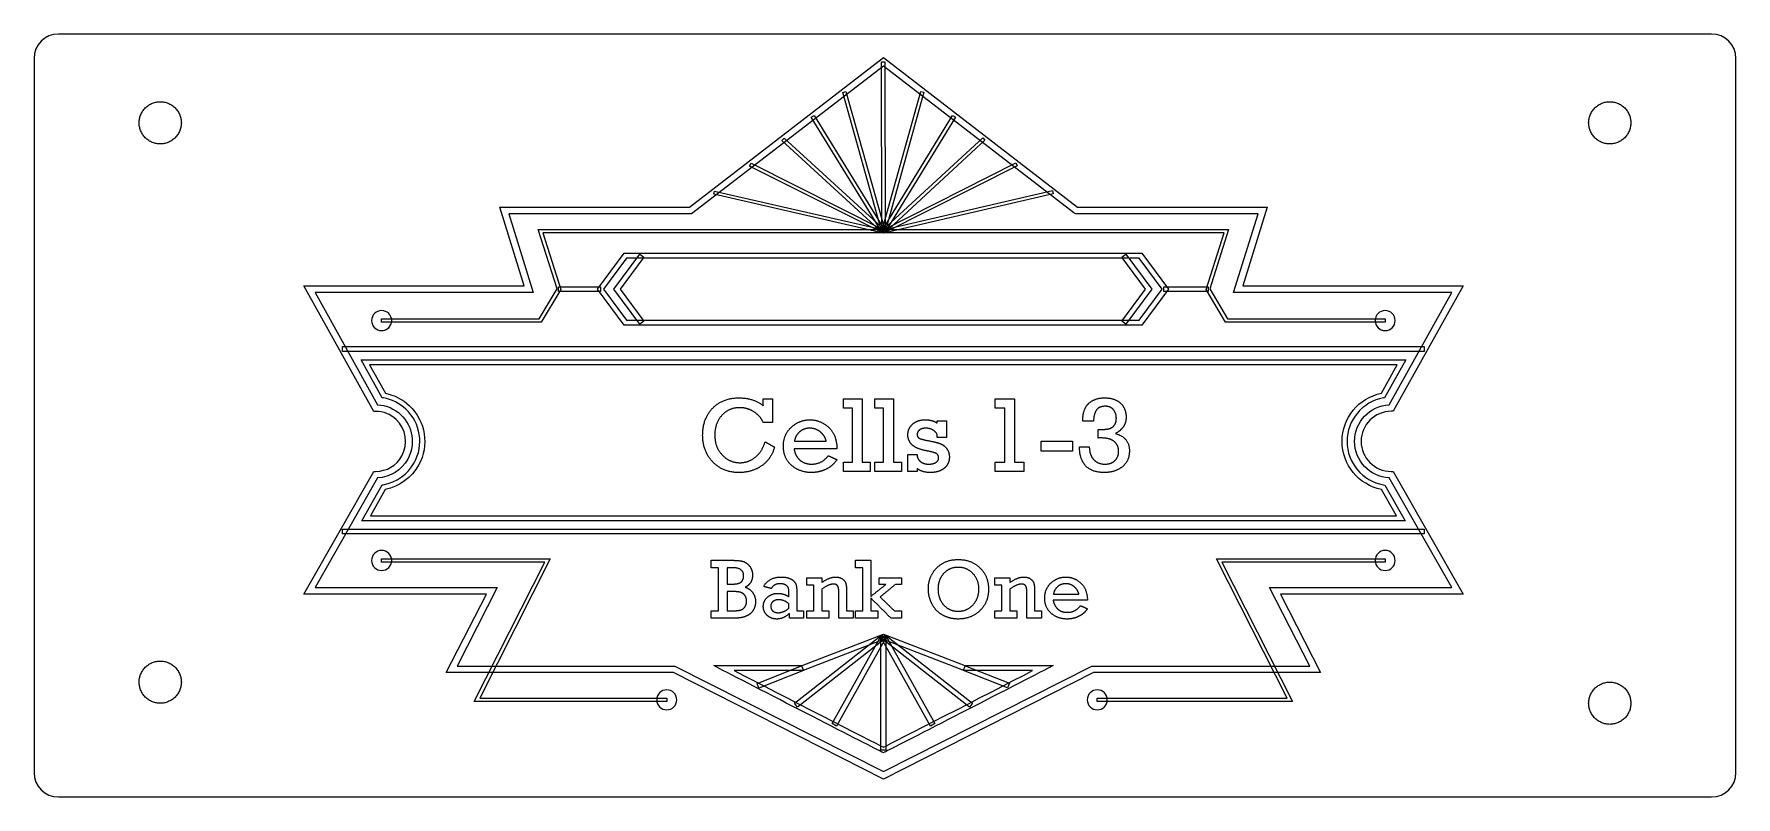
# Model space of a CAD drawing. Header units: inches. Extents: x -4.38 to 2.59, y -0.89 to 2.23.
import ezdxf

# ---------------------------------------------------------------- set-up
doc = ezdxf.new("R2010")
doc.units = ezdxf.units.IN
doc.header["$MEASUREMENT"] = 0
doc.layers.add('Default', color=18, linetype='Continuous', true_color=0x000000)

msp = doc.modelspace()

# ---------------------------------------------------------------- linework, layer by layer
at = {"layer": 'Default'}
for p, q in [((-1.6964, 1.5224), (-0.9013, 2.1356)), ((-0.9013, 2.1013), (-1.6872, 1.4953)), ((-0.9075, 1.4233), (-0.9086, 2.1184)), ((-0.9086, 2.1184), (-0.895, 2.1184)), ((-0.9013, 2.1356), (-0.1061, 1.5224)), ((-0.1213, 1.4999), (-0.9013, 2.1013)), ((-0.895, 2.1184), (-0.8939, 1.4234)), ((-1.0677, 1.9933), (-1.0546, 1.997)), ((-0.9073, 1.4215), (-1.0677, 1.9933)), ((-1.0546, 1.997), (-0.8942, 1.4252)), ((-0.9072, 1.4252), (-0.7486, 1.9975)), ((-0.7355, 1.9938), (-0.8942, 1.4216)), ((-0.7486, 1.9975), (-0.7355, 1.9938)), ((-1.1968, 1.8912), (-1.1852, 1.8983)), ((-0.9065, 1.4198), (-1.1968, 1.8912)), ((-1.1852, 1.8983), (-0.895, 1.4269)), ((-0.9065, 1.4269), (-0.6177, 1.8992)), ((-0.6062, 1.8921), (-0.8949, 1.4198)), ((-0.6177, 1.8992), (-0.6062, 1.8921)), ((-1.3173, 1.7956), (-1.3081, 1.8056)), ((-0.9053, 1.4184), (-1.3173, 1.7956)), ((-1.3081, 1.8056), (-0.8961, 1.4284)), ((-0.9053, 1.4284), (-0.4945, 1.8069)), ((-0.4853, 1.7969), (-0.8961, 1.4184)), ((-0.4945, 1.8069), (-0.4853, 1.7969)), ((-1.4495, 1.691), (-1.4435, 1.7032)), ((-0.9038, 1.4173), (-1.4495, 1.691)), ((-1.4435, 1.7032), (-0.8977, 1.4294)), ((-0.9038, 1.4294), (-0.3589, 1.7049)), ((-0.3527, 1.6927), (-0.8976, 1.4173)), ((-0.3589, 1.7049), (-0.3527, 1.6927)), ((-1.5963, 1.5758), (-1.5932, 1.589)), ((-0.9023, 1.4168), (-1.5963, 1.5758)), ((-1.5932, 1.589), (-0.8992, 1.43)), ((-0.9023, 1.43), (-0.2087, 1.5912)), ((-0.2056, 1.578), (-0.8992, 1.4168)), ((-0.2087, 1.5912), (-0.2056, 1.578)), ((-2.3732, 1.2012), (-2.4729, 1.5224)), ((-2.4729, 1.5224), (-1.6964, 1.5224)), ((-1.6872, 1.4953), (-2.4361, 1.4953)), ((-2.4361, 1.4953), (-2.3363, 1.1741)), ((0.6336, 1.4953), (-0.1021, 1.4953)), ((0.5338, 1.1741), (0.6336, 1.4953)), ((0.6704, 1.5224), (0.5707, 1.2012)), ((0.652, 1.5224), (0.6704, 1.5224)), ((-2.2382, 1.1881), (-2.3154, 1.431)), ((-2.3154, 1.431), (0.5128, 1.431)), ((0.4943, 1.4174), (-2.2968, 1.4174)), ((-2.2968, 1.4174), (-2.2234, 1.1864)), ((-0.8939, 1.4234), (-0.9075, 1.4233)), ((-0.8942, 1.4252), (-0.9073, 1.4215)), ((-0.8942, 1.4216), (-0.9072, 1.4252)), ((-0.8949, 1.4198), (-0.9065, 1.4269)), ((-0.895, 1.4269), (-0.9065, 1.4198)), ((-0.8961, 1.4184), (-0.9053, 1.4284)), ((-0.8961, 1.4284), (-0.9053, 1.4184)), ((-0.8976, 1.4173), (-0.9038, 1.4294)), ((-0.8977, 1.4294), (-0.9038, 1.4173)), ((-0.8992, 1.4168), (-0.9023, 1.43)), ((-0.8992, 1.43), (-0.9023, 1.4168)), ((0.4209, 1.1864), (0.4943, 1.4174)), ((0.5128, 1.431), (0.4357, 1.1881)), ((-2.073, 1.1873), (-1.9639, 1.3348)), ((-2.0051, 1.1873), (-1.8991, 1.3307)), ((-1.9639, 1.3348), (0.1572, 1.3348)), ((-1.8991, 1.3307), (-1.8828, 1.3186)), ((0.076, 1.3186), (0.0924, 1.3307)), ((0.0924, 1.3307), (0.1984, 1.1873)), ((0.1572, 1.3348), (0.2662, 1.1873)), ((-1.9537, 1.3145), (-2.0477, 1.1873)), ((-1.8828, 1.3186), (-1.9798, 1.1873)), ((0.1469, 1.3145), (-1.9537, 1.3145)), ((0.1731, 1.1873), (0.076, 1.3186)), ((0.2409, 1.1873), (0.1469, 1.3145)), ((-2.9897, 0.6867), (-3.2761, 1.2012)), ((-3.2761, 1.2012), (-2.3732, 1.2012)), ((-2.9897, 0.6867), (-3.2761, 1.2012)), ((-2.3111, 1.0652), (-2.2382, 1.1881)), ((-2.2234, 1.1864), (-2.3033, 1.0516)), ((-2.2323, 1.1771), (-2.2323, 1.1974)), ((-2.2323, 1.1974), (-2.0603, 1.1974)), ((-1.9639, 1.0397), (-2.073, 1.1873)), ((-2.0603, 1.1974), (-2.0603, 1.1771)), ((-2.0477, 1.1873), (-1.9537, 1.06)), ((-1.8991, 1.0438), (-2.0051, 1.1873)), ((-1.9798, 1.1873), (-1.8828, 1.0559)), ((0.076, 1.0559), (0.1731, 1.1873)), ((0.1984, 1.1873), (0.0924, 1.0438)), ((0.1469, 1.06), (0.2409, 1.1873)), ((0.2662, 1.1873), (0.1572, 1.0397)), ((0.2477, 1.1771), (0.2477, 1.1974)), ((0.2477, 1.1974), (0.4298, 1.1974)), ((0.5009, 1.0516), (0.4209, 1.1864)), ((0.4298, 1.1974), (0.4298, 1.1771)), ((0.4357, 1.1881), (0.5086, 1.0652)), ((0.5707, 1.2012), (1.4736, 1.2012)), ((1.4736, 1.2012), (1.1872, 0.6868)), ((-2.3363, 1.1741), (-3.23, 1.1741)), ((-3.23, 1.1741), (-2.9737, 0.7137)), ((-3.23, 1.1741), (-2.9737, 0.7137)), ((-2.0603, 1.1771), (-2.2323, 1.1771)), ((0.4298, 1.1771), (0.2477, 1.1771)), ((1.4275, 1.1741), (0.5338, 1.1741)), ((1.1711, 0.7138), (1.4275, 1.1741)), ((-2.9571, 1.0516), (-2.9571, 1.0652)), ((-2.9571, 1.0652), (-2.3111, 1.0652)), ((-2.9571, 1.0516), (-2.9571, 1.0652)), ((-2.3033, 1.0516), (-2.9571, 1.0516)), ((-1.9537, 1.06), (0.1469, 1.06)), ((-1.8828, 1.0559), (-1.8991, 1.0438)), ((0.0924, 1.0438), (0.076, 1.0559)), ((1.1546, 1.0516), (0.5009, 1.0516)), ((0.5086, 1.0652), (1.1546, 1.0652)), ((1.1546, 1.0652), (1.1546, 1.0516)), ((0.1572, 1.0397), (-1.9639, 1.0397)), ((-3.1171, 0.9316), (-3.1171, 0.952)), ((-3.1171, 0.952), (1.3146, 0.952)), ((-3.1171, 0.9316), (-3.1171, 0.952)), ((1.3146, 0.9316), (-3.1171, 0.9316)), ((1.3146, 0.952), (1.3146, 0.9316)), ((-2.9547, 0.7425), (-3.0411, 0.8977)), ((-3.0411, 0.8977), (1.2386, 0.8977)), ((-2.9547, 0.7425), (-3.0411, 0.8977)), ((1.204, 0.8773), (-3.0065, 0.8773)), ((-3.0065, 0.8773), (-2.9416, 0.7608)), ((-3.0065, 0.8773), (-2.9416, 0.7608)), ((1.1392, 0.7608), (1.204, 0.8773)), ((1.2386, 0.8977), (1.1523, 0.7426)), ((-2.95, 0.7416), (-2.9547, 0.7425)), ((-2.95, 0.7416), (-2.9547, 0.7425)), ((1.1523, 0.7426), (1.1475, 0.7417)), ((-2.9817, 0.6867), (-2.9897, 0.6867)), ((-2.9817, 0.6867), (-2.9897, 0.6867)), ((-2.9816, 0.6867), (-2.9817, 0.6867)), ((-2.9816, 0.6867), (-2.9817, 0.6867)), ((1.1872, 0.6868), (1.1792, 0.6868)), ((-3.2764, -0.0626), (-2.9896, 0.4408)), ((-3.2764, -0.0626), (-2.9896, 0.4408)), ((-2.9896, 0.4408), (-2.9818, 0.4409)), ((-2.9896, 0.4408), (-2.9818, 0.4409)), ((1.1792, 0.4407), (1.1871, 0.4407)), ((1.1871, 0.4407), (1.4739, -0.0626)), ((-2.9737, 0.414), (-3.2297, -0.0354)), ((-2.9737, 0.414), (-3.2297, -0.0354)), ((-3.0385, 0.2386), (-2.955, 0.3851)), ((-3.0385, 0.2386), (-2.955, 0.3851)), ((-2.942, 0.3668), (-3.0034, 0.2589)), ((-2.942, 0.3668), (-3.0034, 0.2589)), ((-2.955, 0.3851), (-2.9503, 0.386)), ((-2.955, 0.3851), (-2.9503, 0.386)), ((1.201, 0.2589), (1.1396, 0.3667)), ((1.1478, 0.3859), (1.1526, 0.385)), ((1.1526, 0.385), (1.236, 0.2386)), ((1.4272, -0.0354), (1.1712, 0.4138)), ((1.236, 0.2386), (-3.0385, 0.2386)), ((-3.0034, 0.2589), (1.201, 0.2589)), ((-3.1171, 0.1843), (-3.1171, 0.2046)), ((-3.1171, 0.2046), (1.3146, 0.2046)), ((-3.1171, 0.1843), (-3.1171, 0.2046)), ((1.3146, 0.1843), (-3.1171, 0.1843)), ((1.3146, 0.2046), (1.3146, 0.1843)), ((-2.9571, 0.0692), (-2.9571, 0.0828)), ((-2.9571, 0.0828), (-2.2663, 0.0828)), ((-2.9571, 0.0692), (-2.9571, 0.0828)), ((-2.2663, 0.0828), (-2.5553, -0.4881)), ((0.7528, -0.4881), (0.4638, 0.0828)), ((0.4638, 0.0828), (1.1546, 0.0828)), ((1.1546, 0.0828), (1.1546, 0.0692)), ((-2.2884, 0.0692), (-2.9571, 0.0692)), ((-2.5774, -0.5017), (-2.2884, 0.0692)), ((1.1546, 0.0692), (0.4859, 0.0692)), ((0.4859, 0.0692), (0.7749, -0.5017)), ((-2.528, -0.0626), (-3.2764, -0.0626)), ((-3.2297, -0.0354), (-2.4836, -0.0354)), ((-2.6925, -0.3837), (-2.528, -0.0626)), ((-2.4836, -0.0354), (-2.6481, -0.3566)), ((0.8455, -0.3566), (0.6811, -0.0354)), ((0.6811, -0.0354), (1.4272, -0.0354)), ((1.4739, -0.0626), (0.7255, -0.0626)), ((0.7255, -0.0626), (0.8899, -0.3837)), ((-1.2656, -0.5091), (-0.9075, -0.2286)), ((-0.895, -0.2446), (-1.2531, -0.5251)), ((-1.2345, -0.355), (-0.9013, -0.2257)), ((-0.9013, -0.2475), (-1.2307, -0.3754)), ((-1.1114, -0.5926), (-0.9097, -0.2307)), ((-0.8919, -0.2406), (-1.0936, -0.6025)), ((-0.9114, -0.7006), (-0.9114, -0.2366)), ((-0.9114, -0.2366), (-0.8911, -0.2366)), ((-0.9101, -0.2406), (-0.8923, -0.2307)), ((-0.7085, -0.6023), (-0.9101, -0.2406)), ((-0.9097, -0.2307), (-0.8919, -0.2406)), ((-0.9075, -0.2286), (-0.895, -0.2446)), ((-0.907, -0.2446), (-0.8945, -0.2286)), ((-0.5492, -0.525), (-0.907, -0.2446)), ((-0.9013, -0.2257), (-0.5675, -0.355)), ((-0.5713, -0.3754), (-0.9013, -0.2475)), ((-0.8945, -0.2286), (-0.5366, -0.509)), ((-0.8923, -0.2307), (-0.6907, -0.5924)), ((-0.8911, -0.2366), (-0.8911, -0.7006)), ((-1.7616, -0.3837), (-2.6925, -0.3837)), ((-2.6481, -0.3566), (-1.7552, -0.3566)), ((-0.9013, -0.8197), (-1.7616, -0.3837)), ((-1.7552, -0.3566), (-0.9013, -0.7892)), ((-1.5591, -0.3742), (-1.5962, -0.355)), ((-1.5962, -0.355), (-1.2345, -0.355)), ((-1.2307, -0.3754), (-1.5126, -0.3754)), ((-1.4187, -0.4277), (-1.2364, -0.3557)), ((-1.2289, -0.3747), (-1.4112, -0.4466)), ((-1.2364, -0.3557), (-1.2289, -0.3747)), ((-0.9013, -0.7892), (-0.0474, -0.3566)), ((-0.0409, -0.3837), (-0.9013, -0.8197)), ((-0.5732, -0.3747), (-0.5657, -0.3557)), ((-0.3928, -0.4459), (-0.5732, -0.3747)), ((-0.2899, -0.3754), (-0.5713, -0.3754)), ((-0.5675, -0.355), (-0.2063, -0.355)), ((-0.5657, -0.3557), (-0.3853, -0.4269)), ((-0.2063, -0.355), (-0.2434, -0.3742)), ((-0.0474, -0.3566), (0.8455, -0.3566)), ((0.8899, -0.3837), (-0.0409, -0.3837)), ((-1.4112, -0.4466), (-1.4187, -0.4277)), ((-0.3853, -0.4269), (-0.3928, -0.4459)), ((-1.789, -0.5017), (-2.5774, -0.5017)), ((-2.5553, -0.4881), (-1.789, -0.4881)), ((-1.789, -0.4881), (-1.789, -0.5017)), ((-1.2531, -0.5251), (-1.2656, -0.5091)), ((-0.5366, -0.509), (-0.5492, -0.525)), ((-0.025, -0.5017), (-0.025, -0.4881)), ((-0.025, -0.4881), (0.7528, -0.4881)), ((0.7749, -0.5017), (-0.025, -0.5017)), ((-1.0936, -0.6025), (-1.1114, -0.5926)), ((-0.6907, -0.5924), (-0.7085, -0.6023)), ((-0.8911, -0.7006), (-0.9114, -0.7006)), ((-0.9013, -0.712), (-0.9059, -0.7097)), ((-0.8966, -0.7097), (-0.9013, -0.712))]:
    msp.add_line(p, q, dxfattribs=at)
for points in [[(2.4918, 2.2322), (-4.2813, 2.2322)], [(-4.3813, 2.1322), (-4.3813, -0.7928)], [(2.5918, -0.7928), (2.5918, 2.1322)], [(-4.2813, -0.8928), (2.4918, -0.8928)]]:
    msp.add_lwpolyline(points, dxfattribs=at)
for centre, start, end in [((-4.2813, 2.1322), 90, 180), ((2.4918, 2.1322), 360, 90), ((-4.2813, -0.7928), 180, 270), ((2.4918, -0.7928), 270, 360)]:
    msp.add_arc(centre, 0.1, start, end, dxfattribs=at)
for points in [[(-3.7778, 1.8685), (-3.7778, 1.9549), (-3.8643, 1.9549), (-3.9507, 1.9549), (-3.9507, 1.8685), (-3.9507, 1.782), (-3.8643, 1.782), (-3.7778, 1.782), (-3.7778, 1.8685)], [(2.1612, 1.8685), (2.1612, 1.9549), (2.0748, 1.9549), (1.9883, 1.9549), (1.9883, 1.8685), (1.9883, 1.782), (2.0748, 1.782), (2.1612, 1.782), (2.1612, 1.8685)], [(-3.7778, -0.4225), (-3.7778, -0.336), (-3.8643, -0.336), (-3.9507, -0.336), (-3.9507, -0.4225), (-3.9507, -0.5089), (-3.8643, -0.5089), (-3.7778, -0.5089), (-3.7778, -0.4225)], [(2.1612, -0.5089), (2.1612, -0.4225), (2.0748, -0.4225), (1.9883, -0.4225), (1.9883, -0.5089), (1.9883, -0.5954), (2.0748, -0.5954), (2.1612, -0.5954), (2.1612, -0.5089)]]:
    msp.add_rational_spline(points, [1, 0.707106781187, 1, 0.707106781187, 1, 0.707106781187, 1, 0.707106781187, 1], degree=2, knots=[0, 0, 0, 0.0981748, 0.0981748, 0.1963495, 0.1963495, 0.2945243, 0.2945243, 0.3926991, 0.3926991, 0.3926991], dxfattribs=at)
for points, degree in [([(-0.1021, 1.4953), (-0.109, 1.4953), (-0.1171, 1.4953), (-0.1213, 1.4999)], 3), ([(-0.1061, 1.5224), (-0.0433, 1.5224), (0.6447, 1.5224), (0.652, 1.5224)], 3), ([(-2.9571, 1.0995), (-2.9798, 1.0995), (-2.9982, 1.0811), (-2.9982, 1.0584)], 3), ([(-2.9571, 1.0995), (-2.9798, 1.0995), (-2.9982, 1.0811), (-2.9982, 1.0584)], 3), ([(-2.9982, 1.0584), (-2.9982, 1.0357), (-2.9798, 1.0173), (-2.9571, 1.0173)], 3), ([(-2.9982, 1.0584), (-2.9982, 1.0357), (-2.9798, 1.0173), (-2.9571, 1.0173)], 3), ([(-2.916, 1.0584), (-2.916, 1.0811), (-2.9344, 1.0995), (-2.9571, 1.0995)], 3), ([(-2.916, 1.0584), (-2.916, 1.0811), (-2.9344, 1.0995), (-2.9571, 1.0995)], 3), ([(-2.9571, 1.0173), (-2.9344, 1.0173), (-2.916, 1.0357), (-2.916, 1.0584)], 3), ([(-2.9571, 1.0173), (-2.9344, 1.0173), (-2.916, 1.0357), (-2.916, 1.0584)], 3), ([(1.1546, 1.0995), (1.1319, 1.0995), (1.1135, 1.0811), (1.1135, 1.0584)], 3), ([(1.1135, 1.0584), (1.1135, 1.0357), (1.1319, 1.0173), (1.1546, 1.0173)], 3), ([(1.1956, 1.0584), (1.1956, 1.0811), (1.1773, 1.0995), (1.1546, 1.0995)], 3), ([(1.1546, 1.0173), (1.1773, 1.0173), (1.1956, 1.0357), (1.1956, 1.0584)], 3), ([(-2.9737, 0.7137), (-2.9382, 0.7118), (-2.9046, 0.6975), (-2.8784, 0.6728)], 3), ([(-2.9737, 0.7137), (-2.9382, 0.7118), (-2.9046, 0.6975), (-2.8784, 0.6728)], 3), ([(-2.8575, 0.6951), (-2.8833, 0.7194), (-2.9153, 0.7355), (-2.95, 0.7416)], 3), ([(-2.8575, 0.6951), (-2.8833, 0.7194), (-2.9153, 0.7355), (-2.95, 0.7416)], 3), ([(-2.9416, 0.7608), (-2.9049, 0.7534), (-2.8711, 0.7358), (-2.8435, 0.7099)], 3), ([(-2.9416, 0.7608), (-2.9049, 0.7534), (-2.8711, 0.7358), (-2.8435, 0.7099)], 3), ([(-2.8435, 0.7099), (-2.7766, 0.647), (-2.761, 0.5469), (-2.8057, 0.4665)], 3), ([(-2.8435, 0.7099), (-2.7766, 0.647), (-2.761, 0.5469), (-2.8057, 0.4665)], 3), ([(-1.6418, 0.5878), (-1.6418, 0.6584), (-1.6004, 0.7001)], 2), ([(-1.6004, 0.7001), (-1.559, 0.7419), (-1.4924, 0.7419)], 2), ([(-1.4899, 0.7017), (-1.5347, 0.7017), (-1.5634, 0.6699)], 2), ([(-1.4924, 0.7419), (-1.4335, 0.7419), (-1.3934, 0.7099)], 2), ([(-1.4332, 0.6857), (-1.4601, 0.7017), (-1.4899, 0.7017)], 2), ([(-1.3934, 0.7099), (-1.3934, 0.724), (-1.3934, 0.738)], 2), ([(-1.3934, 0.738), (-1.3743, 0.738), (-1.3552, 0.738)], 2), ([(-1.3552, 0.738), (-1.3552, 0.6893), (-1.3552, 0.6406)], 2), ([(-1.0647, 0.6998), (-1.0647, 0.7189), (-1.0647, 0.738)], 2), ([(-1.0647, 0.738), (-1.0265, 0.738), (-0.9883, 0.738)], 2), ([(-1.0284, 0.6998), (-1.0466, 0.6998), (-1.0647, 0.6998)], 2), ([(-1.0284, 0.4782), (-1.0284, 0.589), (-1.0284, 0.6998)], 2), ([(-0.9883, 0.738), (-0.9883, 0.6081), (-0.9883, 0.4782)], 2), ([(-0.9367, 0.6998), (-0.9367, 0.7189), (-0.9367, 0.738)], 2), ([(-0.9367, 0.738), (-0.8985, 0.738), (-0.8603, 0.738)], 2), ([(-0.9004, 0.6998), (-0.9186, 0.6998), (-0.9367, 0.6998)], 2), ([(-0.9004, 0.4782), (-0.9004, 0.589), (-0.9004, 0.6998)], 2), ([(-0.8603, 0.738), (-0.8603, 0.6081), (-0.8603, 0.4782)], 2), ([(-0.4437, 0.6998), (-0.4437, 0.7189), (-0.4437, 0.738)], 2), ([(-0.4437, 0.738), (-0.4036, 0.738), (-0.3635, 0.738)], 2), ([(-0.4036, 0.6998), (-0.4237, 0.6998), (-0.4437, 0.6998)], 2), ([(-0.4036, 0.4782), (-0.4036, 0.589), (-0.4036, 0.6998)], 2), ([(-0.3635, 0.738), (-0.3635, 0.6081), (-0.3635, 0.4782)], 2), ([(-0.0845, 0.6463), (-0.0845, 0.6981), (-0.0591, 0.72)], 2), ([(-0.0591, 0.72), (-0.0337, 0.7419), (0.0031, 0.7419)], 2), ([(0.0079, 0.7075), (-0.0169, 0.7075), (-0.0282, 0.6921)], 2), ([(0.0031, 0.7419), (0.0478, 0.7419), (0.0705, 0.7198)], 2), ([(0.0417, 0.6929), (0.0302, 0.7075), (0.0079, 0.7075)], 2), ([(0.0705, 0.7198), (0.0932, 0.6977), (0.0932, 0.6634)], 2), ([(0.9782, 0.5638), (0.9782, 0.6598), (1.0456, 0.7419), (1.1392, 0.7608)], 3), ([(1.1475, 0.7417), (1.0612, 0.7264), (0.9986, 0.6515), (0.9986, 0.5638)], 3), ([(1.0291, 0.5638), (1.0291, 0.6439), (1.0921, 0.7096), (1.1711, 0.7138)], 3), ([(-2.897, 0.653), (-2.9201, 0.6748), (-2.9502, 0.6867), (-2.9816, 0.6867)], 3), ([(-2.897, 0.653), (-2.9201, 0.6748), (-2.9502, 0.6867), (-2.9816, 0.6867)], 3), ([(-2.8739, 0.5044), (-2.8471, 0.5528), (-2.8568, 0.6153), (-2.897, 0.653)], 3), ([(-2.8739, 0.5044), (-2.8471, 0.5528), (-2.8568, 0.6153), (-2.897, 0.653)], 3), ([(-2.8784, 0.6728), (-2.8293, 0.6266), (-2.8174, 0.5503), (-2.8502, 0.4913)], 3), ([(-2.8784, 0.6728), (-2.8293, 0.6266), (-2.8174, 0.5503), (-2.8502, 0.4913)], 3), ([(-2.8235, 0.4764), (-2.7834, 0.5486), (-2.7973, 0.6385), (-2.8575, 0.6951)], 3), ([(-2.8235, 0.4764), (-2.7834, 0.5486), (-2.7973, 0.6385), (-2.8575, 0.6951)], 3), ([(-1.5634, 0.6699), (-1.5921, 0.638), (-1.5921, 0.5894)], 2), ([(-1.3934, 0.6406), (-1.4063, 0.6698), (-1.4332, 0.6857)], 2), ([(-1.3552, 0.6406), (-1.3743, 0.6406), (-1.3934, 0.6406)], 2), ([(-1.2783, 0.6217), (-1.2453, 0.6521), (-1.2027, 0.6521)], 2), ([(-1.2027, 0.6521), (-1.1608, 0.6521), (-1.1268, 0.6223)], 2), ([(-0.801, 0.5908), (-0.801, 0.6169), (-0.7815, 0.6345)], 2), ([(-0.7815, 0.6345), (-0.762, 0.6521), (-0.7302, 0.6521)], 2), ([(-0.7302, 0.6521), (-0.7014, 0.6521), (-0.6807, 0.6386)], 2), ([(-0.6807, 0.6386), (-0.6807, 0.6434), (-0.6807, 0.6482)], 2), ([(-0.6807, 0.6482), (-0.6616, 0.6482), (-0.6425, 0.6482)], 2), ([(-0.6425, 0.6482), (-0.6425, 0.6138), (-0.6425, 0.5794)], 2), ([(-0.0405, 0.6463), (-0.0625, 0.6463), (-0.0845, 0.6463)], 2), ([(-0.0282, 0.6921), (-0.0395, 0.6768), (-0.0405, 0.6463)], 2), ([(0.0234, 0.6156), (0.0375, 0.6193), (0.0453, 0.6303)], 2), ([(0.0531, 0.6581), (0.0531, 0.6783), (0.0417, 0.6929)], 2), ([(0.0453, 0.6303), (0.0531, 0.6413), (0.0531, 0.6581)], 2), ([(0.0932, 0.6634), (0.0932, 0.6381), (0.0797, 0.6208)], 2), ([(1.1792, 0.6868), (1.1114, 0.6868), (1.0562, 0.6316), (1.0562, 0.5638)], 3), ([(-1.6008, 0.4798), (-1.6418, 0.5235), (-1.6418, 0.5878)], 2), ([(-1.5921, 0.5894), (-1.5921, 0.5395), (-1.5615, 0.5079)], 2), ([(-1.4262, 0.4986), (-1.3979, 0.5209), (-1.3864, 0.5622)], 2), ([(-1.3864, 0.5622), (-1.367, 0.5514), (-1.3475, 0.5406)], 2), ([(-1.3112, 0.5442), (-1.3112, 0.5913), (-1.2783, 0.6217)], 2), ([(-1.2446, 0.6027), (-1.2619, 0.5878), (-1.2658, 0.5642)], 2), ([(-1.2658, 0.5642), (-1.2006, 0.5642), (-1.1354, 0.5642)], 2), ([(-1.2031, 0.6177), (-1.2274, 0.6177), (-1.2446, 0.6027)], 2), ([(-1.1581, 0.6011), (-1.1764, 0.6177), (-1.2031, 0.6177)], 2), ([(-1.1354, 0.5642), (-1.1397, 0.5846), (-1.1581, 0.6011)], 2), ([(-1.1268, 0.6223), (-1.0928, 0.5925), (-1.0915, 0.5336)], 2), ([(-0.7829, 0.5486), (-0.801, 0.5649), (-0.801, 0.5908)], 2), ([(-0.7528, 0.6107), (-0.7628, 0.6037), (-0.7628, 0.592)], 2), ([(-0.7628, 0.592), (-0.7628, 0.5802), (-0.7533, 0.5758)], 2), ([(-0.7533, 0.5758), (-0.7438, 0.5713), (-0.7124, 0.5656)], 2), ([(-0.7272, 0.6177), (-0.7427, 0.6177), (-0.7528, 0.6107)], 2), ([(-0.6807, 0.5921), (-0.6966, 0.6177), (-0.7272, 0.6177)], 2), ([(-0.7124, 0.5656), (-0.6824, 0.5602), (-0.6669, 0.5539)], 2), ([(-0.6807, 0.5794), (-0.6807, 0.5858), (-0.6807, 0.5921)], 2), ([(-0.6425, 0.5794), (-0.6616, 0.5794), (-0.6807, 0.5794)], 2), ([(-0.2546, 0.5642), (-0.1905, 0.5642), (-0.1265, 0.5642)], 2), ([(-0.2546, 0.524), (-0.2546, 0.5441), (-0.2546, 0.5642)], 2), ([(-0.1265, 0.5642), (-0.1265, 0.5441), (-0.1265, 0.524)], 2), ([(-0.0214, 0.6119), (0.0094, 0.6119), (0.0234, 0.6156)], 2), ([(-0.0214, 0.5775), (-0.0214, 0.5947), (-0.0214, 0.6119)], 2), ([(-0.0099, 0.5777), (-0.0148, 0.5777), (-0.0214, 0.5775)], 2), ([(0.0453, 0.5624), (0.028, 0.5777), (-0.0099, 0.5777)], 2), ([(0.0626, 0.5232), (0.0626, 0.547), (0.0453, 0.5624)], 2), ([(0.0797, 0.6208), (0.0663, 0.6034), (0.0493, 0.5961)], 2), ([(0.0493, 0.5961), (0.1066, 0.5798), (0.1066, 0.5258)], 2), ([(1.1396, 0.3667), (1.0458, 0.3855), (0.9782, 0.4676), (0.9782, 0.5638)], 3), ([(0.9986, 0.5638), (0.9986, 0.4759), (1.0613, 0.4011), (1.1478, 0.3859)], 3), ([(1.1712, 0.4138), (1.0921, 0.418), (1.0291, 0.4837), (1.0291, 0.5638)], 3), ([(1.0562, 0.5638), (1.0562, 0.4959), (1.1114, 0.4407), (1.1792, 0.4407)], 3), ([(-2.9818, 0.4409), (-2.9364, 0.4409), (-2.8961, 0.4647), (-2.8739, 0.5044)], 3), ([(-2.9818, 0.4409), (-2.9364, 0.4409), (-2.8961, 0.4647), (-2.8739, 0.5044)], 3), ([(-2.8502, 0.4913), (-2.8755, 0.4458), (-2.9223, 0.4167), (-2.9737, 0.414)], 3), ([(-2.8502, 0.4913), (-2.8755, 0.4458), (-2.9223, 0.4167), (-2.9737, 0.414)], 3), ([(-1.5615, 0.5079), (-1.5309, 0.4763), (-1.4889, 0.4763)], 2), ([(-1.4889, 0.4763), (-1.4545, 0.4763), (-1.4262, 0.4986)], 2), ([(-1.3475, 0.5406), (-1.3607, 0.4908), (-1.4005, 0.4635)], 2), ([(-1.2774, 0.4654), (-1.3112, 0.4946), (-1.3112, 0.5442)], 2), ([(-1.0915, 0.5336), (-1.1794, 0.5336), (-1.2673, 0.5336)], 2), ([(-1.2673, 0.5336), (-1.2634, 0.5054), (-1.2444, 0.488)], 2), ([(-1.1957, 0.4705), (-1.1526, 0.4705), (-1.1276, 0.5049)], 2), ([(-1.0915, 0.489), (-1.1091, 0.4622), (-1.1372, 0.4491)], 2), ([(-1.1276, 0.5049), (-1.1095, 0.497), (-1.0915, 0.489)], 2), ([(-0.801, 0.4399), (-0.801, 0.4753), (-0.801, 0.5106)], 2), ([(-0.801, 0.5106), (-0.7819, 0.5106), (-0.7628, 0.5106)], 2), ([(-0.7226, 0.5245), (-0.7648, 0.5323), (-0.7829, 0.5486)], 2), ([(-0.7628, 0.5106), (-0.7628, 0.5072), (-0.7628, 0.5038)], 2), ([(-0.7628, 0.5038), (-0.761, 0.4893), (-0.7477, 0.4799)], 2), ([(-0.6845, 0.5138), (-0.6942, 0.5194), (-0.7226, 0.5245)], 2), ([(-0.6862, 0.4774), (-0.6749, 0.4843), (-0.6749, 0.4965)], 2), ([(-0.6749, 0.4965), (-0.6749, 0.5083), (-0.6845, 0.5138)], 2), ([(-0.6669, 0.5539), (-0.6514, 0.5476), (-0.6412, 0.5329)], 2), ([(-0.631, 0.4989), (-0.631, 0.4701), (-0.6528, 0.4531)], 2), ([(-0.6412, 0.5329), (-0.631, 0.5183), (-0.631, 0.4989)], 2), ([(-0.1265, 0.524), (-0.1905, 0.524), (-0.2546, 0.524)], 2), ([(-0.0728, 0.4641), (-0.0979, 0.492), (-0.0979, 0.5412)], 2), ([(-0.0979, 0.5412), (-0.0778, 0.5412), (-0.0577, 0.5412)], 2), ([(-0.0577, 0.5412), (-0.0567, 0.5068), (-0.0394, 0.4887)], 2), ([(-0.0394, 0.4887), (-0.0221, 0.4705), (0.0065, 0.4705)], 2), ([(0.0477, 0.4855), (0.0626, 0.5004), (0.0626, 0.5232)], 2), ([(0.1066, 0.5258), (0.1066, 0.4809), (0.0762, 0.4585)], 2), ([(-2.9503, 0.386), (-2.8963, 0.3955), (-2.8501, 0.4285), (-2.8235, 0.4764)], 3), ([(-2.9503, 0.386), (-2.8963, 0.3955), (-2.8501, 0.4285), (-2.8235, 0.4764)], 3), ([(-2.8057, 0.4665), (-2.8345, 0.4147), (-2.884, 0.3785), (-2.942, 0.3668)], 3), ([(-2.8057, 0.4665), (-2.8345, 0.4147), (-2.884, 0.3785), (-2.942, 0.3668)], 3), ([(-1.492, 0.4361), (-1.5598, 0.4361), (-1.6008, 0.4798)], 2), ([(-1.4005, 0.4635), (-1.4403, 0.4361), (-1.492, 0.4361)], 2), ([(-1.196, 0.4361), (-1.2436, 0.4361), (-1.2774, 0.4654)], 2), ([(-1.2444, 0.488), (-1.2253, 0.4705), (-1.1957, 0.4705)], 2), ([(-1.1372, 0.4491), (-1.1653, 0.4361), (-1.196, 0.4361)], 2), ([(-1.0647, 0.4399), (-1.0647, 0.4591), (-1.0647, 0.4782)], 2), ([(-1.0647, 0.4782), (-1.0466, 0.4782), (-1.0284, 0.4782)], 2), ([(-0.9558, 0.4399), (-1.0103, 0.4399), (-1.0647, 0.4399)], 2), ([(-0.9883, 0.4782), (-0.9721, 0.4782), (-0.9558, 0.4782)], 2), ([(-0.9558, 0.4782), (-0.9558, 0.4591), (-0.9558, 0.4399)], 2), ([(-0.9367, 0.4399), (-0.9367, 0.4591), (-0.9367, 0.4782)], 2), ([(-0.9367, 0.4782), (-0.9186, 0.4782), (-0.9004, 0.4782)], 2), ([(-0.8278, 0.4399), (-0.8823, 0.4399), (-0.9367, 0.4399)], 2), ([(-0.8603, 0.4782), (-0.844, 0.4782), (-0.8278, 0.4782)], 2), ([(-0.8278, 0.4782), (-0.8278, 0.4591), (-0.8278, 0.4399)], 2), ([(-0.7628, 0.4399), (-0.7819, 0.4399), (-0.801, 0.4399)], 2), ([(-0.7094, 0.4361), (-0.7422, 0.4361), (-0.7628, 0.4523)], 2), ([(-0.7628, 0.4523), (-0.7628, 0.4461), (-0.7628, 0.4399)], 2), ([(-0.7477, 0.4799), (-0.7345, 0.4705), (-0.7164, 0.4705)], 2), ([(-0.7164, 0.4705), (-0.6975, 0.4705), (-0.6862, 0.4774)], 2), ([(-0.6528, 0.4531), (-0.6747, 0.4361), (-0.7094, 0.4361)], 2), ([(-0.4437, 0.4399), (-0.4437, 0.4591), (-0.4437, 0.4782)], 2), ([(-0.4437, 0.4782), (-0.4237, 0.4782), (-0.4036, 0.4782)], 2), ([(-0.3253, 0.4399), (-0.3845, 0.4399), (-0.4437, 0.4399)], 2), ([(-0.3635, 0.4782), (-0.3444, 0.4782), (-0.3253, 0.4782)], 2), ([(-0.3253, 0.4782), (-0.3253, 0.4591), (-0.3253, 0.4399)], 2), ([(0.0047, 0.4361), (-0.0476, 0.4361), (-0.0728, 0.4641)], 2), ([(0.0762, 0.4585), (0.0457, 0.4361), (0.0047, 0.4361)], 2), ([(0.0065, 0.4705), (0.0327, 0.4705), (0.0477, 0.4855)], 2), ([(-2.9571, 0.1171), (-2.9798, 0.1171), (-2.9982, 0.0987), (-2.9982, 0.076)], 3), ([(-2.9571, 0.1171), (-2.9798, 0.1171), (-2.9982, 0.0987), (-2.9982, 0.076)], 3), ([(-2.9982, 0.076), (-2.9982, 0.0533), (-2.9798, 0.0349), (-2.9571, 0.0349)], 3), ([(-2.9982, 0.076), (-2.9982, 0.0533), (-2.9798, 0.0349), (-2.9571, 0.0349)], 3), ([(-2.916, 0.076), (-2.916, 0.0987), (-2.9344, 0.1171), (-2.9571, 0.1171)], 3), ([(-2.916, 0.076), (-2.916, 0.0987), (-2.9344, 0.1171), (-2.9571, 0.1171)], 3), ([(-2.9571, 0.0349), (-2.9344, 0.0349), (-2.916, 0.0533), (-2.916, 0.076)], 3), ([(-2.9571, 0.0349), (-2.9344, 0.0349), (-2.916, 0.0533), (-2.916, 0.076)], 3), ([(-1.6065, 0.0462), (-1.6065, 0.0614), (-1.6065, 0.0766)], 2), ([(-1.6065, 0.0766), (-1.567, 0.0766), (-1.5275, 0.0766)], 2), ([(-1.5275, 0.0766), (-1.4949, 0.0766), (-1.4786, 0.0727)], 2), ([(-1.4786, 0.0727), (-1.4623, 0.0688), (-1.4499, 0.053)], 2), ([(-1.0156, 0.0462), (-1.0156, 0.0614), (-1.0156, 0.0766)], 2), ([(-1.0156, 0.0766), (-0.9844, 0.0766), (-0.9532, 0.0766)], 2), ([(-0.9532, 0.0766), (-0.9532, 0.0026), (-0.9532, -0.0714)], 2), ([(-0.6832, 0.045), (-0.6493, 0.0797), (-0.5948, 0.0797)], 2), ([(-0.5948, 0.0797), (-0.5397, 0.0797), (-0.5051, 0.045)], 2), ([(1.1546, 0.1171), (1.1319, 0.1171), (1.1135, 0.0987), (1.1135, 0.076)], 3), ([(1.1135, 0.076), (1.1135, 0.0533), (1.1319, 0.0349), (1.1546, 0.0349)], 3), ([(1.1956, 0.076), (1.1956, 0.0987), (1.1773, 0.1171), (1.1546, 0.1171)], 3), ([(1.1546, 0.0349), (1.1773, 0.0349), (1.1956, 0.0533), (1.1956, 0.076)], 3), ([(-1.5775, 0.0462), (-1.592, 0.0462), (-1.6065, 0.0462)], 2), ([(-1.5775, -0.1305), (-1.5775, -0.0421), (-1.5775, 0.0462)], 2), ([(-1.519, 0.0462), (-1.53, 0.0462), (-1.541, 0.0462)], 2), ([(-1.541, 0.0462), (-1.541, 0.0127), (-1.541, -0.0208)], 2), ([(-1.474, 0.0134), (-1.474, 0.0462), (-1.519, 0.0462)], 2), ([(-1.4839, -0.0121), (-1.474, -0.0035), (-1.474, 0.0134)], 2), ([(-1.4499, 0.053), (-1.4374, 0.0372), (-1.4374, 0.0159)], 2), ([(-1.4374, 0.0159), (-1.4374, -0.0006), (-1.445, -0.0138)], 2), ([(-1.3917, -0.0309), (-1.371, 0.0081), (-1.3201, 0.0081)], 2), ([(-1.3201, 0.0081), (-1.3014, 0.0081), (-1.2878, 0.0032)], 2), ([(-1.2878, 0.0032), (-1.2742, -0.0018), (-1.2675, -0.0096)], 2), ([(-1.2151, -0.0254), (-1.2151, -0.0102), (-1.2151, 0.0051)], 2), ([(-1.2151, 0.0051), (-1.1846, 0.0051), (-1.1542, 0.0051)], 2), ([(-1.1542, -0.0145), (-1.1225, 0.0081), (-1.0963, 0.0081)], 2), ([(-1.1542, 0.0051), (-1.1542, -0.0047), (-1.1542, -0.0145)], 2), ([(-1.0963, 0.0081), (-1.08, 0.0081), (-1.0694, 0.0005)], 2), ([(-1.0694, 0.0005), (-1.0588, -0.0071), (-1.0555, -0.018)], 2), ([(-0.9852, 0.0462), (-1.0004, 0.0462), (-1.0156, 0.0462)], 2), ([(-0.9852, -0.1305), (-0.9852, -0.0421), (-0.9852, 0.0462)], 2), ([(-0.9182, -0.0224), (-0.9182, -0.0086), (-0.9182, 0.0051)], 2), ([(-0.9182, 0.0051), (-0.8725, 0.0051), (-0.8268, 0.0051)], 2), ([(-0.8268, 0.0051), (-0.8268, -0.0086), (-0.8268, -0.0224)], 2), ([(-0.7171, -0.0411), (-0.7171, 0.0104), (-0.6832, 0.045)], 2), ([(-0.6545, 0.0222), (-0.6776, -0.0032), (-0.6776, -0.0411)], 2), ([(-0.595, 0.0477), (-0.6314, 0.0477), (-0.6545, 0.0222)], 2), ([(-0.5342, 0.0218), (-0.5584, 0.0477), (-0.595, 0.0477)], 2), ([(-0.51, -0.0415), (-0.51, -0.0041), (-0.5342, 0.0218)], 2), ([(-0.5051, 0.045), (-0.4705, 0.0104), (-0.4705, -0.0417)], 2), ([(-0.4446, -0.0254), (-0.4446, -0.0102), (-0.4446, 0.0051)], 2), ([(-0.4446, 0.0051), (-0.4141, 0.0051), (-0.3837, 0.0051)], 2), ([(-0.3837, -0.0145), (-0.352, 0.0081), (-0.3258, 0.0081)], 2), ([(-0.3837, 0.0051), (-0.3837, -0.0047), (-0.3837, -0.0145)], 2), ([(-0.3258, 0.0081), (-0.3095, 0.0081), (-0.2989, 0.0005)], 2), ([(-0.2989, 0.0005), (-0.2882, -0.0071), (-0.2849, -0.018)], 2), ([(-0.2143, -0.0161), (-0.188, 0.0081), (-0.154, 0.0081)], 2), ([(-0.154, 0.0081), (-0.1206, 0.0081), (-0.0935, -0.0156)], 2), ([(-1.541, -0.0208), (-1.53, -0.0208), (-1.519, -0.0208)], 2), ([(-1.5207, -0.0513), (-1.5308, -0.0513), (-1.541, -0.0513)], 2), ([(-1.541, -0.0513), (-1.541, -0.0909), (-1.541, -0.1305)], 2), ([(-1.488, -0.0544), (-1.4996, -0.0513), (-1.5207, -0.0513)], 2), ([(-1.519, -0.0208), (-1.4939, -0.0208), (-1.4839, -0.0121)], 2), ([(-1.4691, -0.067), (-1.4765, -0.0576), (-1.488, -0.0544)], 2), ([(-1.4618, -0.0904), (-1.4618, -0.0764), (-1.4691, -0.067)], 2), ([(-1.445, -0.0138), (-1.4526, -0.027), (-1.4673, -0.0337)], 2), ([(-1.4673, -0.0337), (-1.4471, -0.0406), (-1.4362, -0.0565)], 2), ([(-1.4362, -0.0565), (-1.4252, -0.0725), (-1.4252, -0.0929)], 2), ([(-1.3606, -0.0391), (-1.3762, -0.035), (-1.3917, -0.0309)], 2), ([(-1.3756, -0.074), (-1.358, -0.0589), (-1.333, -0.0589)], 2), ([(-1.325, -0.0193), (-1.3496, -0.0193), (-1.3606, -0.0391)], 2), ([(-1.333, -0.0589), (-1.3098, -0.0589), (-1.2882, -0.0729)], 2), ([(-1.3019, -0.0248), (-1.3107, -0.0193), (-1.325, -0.0193)], 2), ([(-1.2906, -0.0371), (-1.293, -0.0302), (-1.3019, -0.0248)], 2), ([(-1.2882, -0.0565), (-1.2882, -0.0439), (-1.2906, -0.0371)], 2), ([(-1.2882, -0.0729), (-1.2882, -0.0647), (-1.2882, -0.0565)], 2), ([(-1.2675, -0.0096), (-1.2608, -0.0174), (-1.2585, -0.0265)], 2), ([(-1.2585, -0.0265), (-1.2562, -0.0355), (-1.2562, -0.0553)], 2), ([(-1.2562, -0.0553), (-1.2562, -0.0929), (-1.2562, -0.1305)], 2), ([(-1.1862, -0.0254), (-1.2006, -0.0254), (-1.2151, -0.0254)], 2), ([(-1.1862, -0.1305), (-1.1862, -0.0779), (-1.1862, -0.0254)], 2), ([(-1.1041, -0.0208), (-1.1263, -0.0208), (-1.1542, -0.0419)], 2), ([(-1.1542, -0.0419), (-1.1542, -0.0862), (-1.1542, -0.1305)], 2), ([(-1.0899, -0.0266), (-1.0957, -0.0208), (-1.1041, -0.0208)], 2), ([(-1.0841, -0.0515), (-1.0841, -0.0324), (-1.0899, -0.0266)], 2), ([(-1.0841, -0.1609), (-1.0841, -0.1062), (-1.0841, -0.0515)], 2), ([(-1.0555, -0.018), (-1.0522, -0.029), (-1.0522, -0.0501)], 2), ([(-1.0522, -0.0501), (-1.0522, -0.0903), (-1.0522, -0.1305)], 2), ([(-0.9532, -0.0714), (-0.9221, -0.0469), (-0.891, -0.0224)], 2), ([(-0.891, -0.0224), (-0.9046, -0.0224), (-0.9182, -0.0224)], 2), ([(-0.8522, -0.0224), (-0.8834, -0.048), (-0.9145, -0.0737)], 2), ([(-0.8268, -0.0224), (-0.8395, -0.0224), (-0.8522, -0.0224)], 2), ([(-0.7026, -0.1019), (-0.7171, -0.0726), (-0.7171, -0.0411)], 2), ([(-0.6776, -0.0411), (-0.6776, -0.0797), (-0.6547, -0.1059)], 2), ([(-0.5338, -0.1053), (-0.51, -0.0786), (-0.51, -0.0415)], 2), ([(-0.4705, -0.0417), (-0.4705, -0.0949), (-0.5057, -0.1294)], 2), ([(-0.4156, -0.0254), (-0.4301, -0.0254), (-0.4446, -0.0254)], 2), ([(-0.4156, -0.1305), (-0.4156, -0.0779), (-0.4156, -0.0254)], 2), ([(-0.3336, -0.0208), (-0.3557, -0.0208), (-0.3837, -0.0419)], 2), ([(-0.3837, -0.0419), (-0.3837, -0.0862), (-0.3837, -0.1305)], 2), ([(-0.3194, -0.0266), (-0.3252, -0.0208), (-0.3336, -0.0208)], 2), ([(-0.3136, -0.0515), (-0.3136, -0.0324), (-0.3194, -0.0266)], 2), ([(-0.3136, -0.1609), (-0.3136, -0.1062), (-0.3136, -0.0515)], 2), ([(-0.2849, -0.018), (-0.2816, -0.029), (-0.2816, -0.0501)], 2), ([(-0.2816, -0.0501), (-0.2816, -0.0903), (-0.2816, -0.1305)], 2), ([(-0.2405, -0.0778), (-0.2405, -0.0403), (-0.2143, -0.0161)], 2), ([(-0.1874, -0.0312), (-0.2012, -0.0431), (-0.2043, -0.0619)], 2), ([(-0.2043, -0.0619), (-0.1523, -0.0619), (-0.1004, -0.0619)], 2), ([(-0.1543, -0.0193), (-0.1737, -0.0193), (-0.1874, -0.0312)], 2), ([(-0.1184, -0.0325), (-0.1331, -0.0193), (-0.1543, -0.0193)], 2), ([(-0.1004, -0.0619), (-0.1038, -0.0456), (-0.1184, -0.0325)], 2), ([(-0.0935, -0.0156), (-0.0664, -0.0394), (-0.0654, -0.0863)], 2), ([(-1.6065, -0.1609), (-1.6065, -0.1457), (-1.6065, -0.1305)], 2), ([(-1.6065, -0.1305), (-1.592, -0.1305), (-1.5775, -0.1305)], 2), ([(-1.541, -0.1305), (-1.5343, -0.1305), (-1.5276, -0.1305)], 2), ([(-1.5276, -0.1305), (-1.5015, -0.1305), (-1.4893, -0.1278)], 2), ([(-1.4893, -0.1278), (-1.4772, -0.1252), (-1.4695, -0.1154)], 2), ([(-1.4695, -0.1154), (-1.4618, -0.1057), (-1.4618, -0.0904)], 2), ([(-1.4332, -0.1251), (-1.4411, -0.1396), (-1.4543, -0.1475)], 2), ([(-1.4252, -0.0929), (-1.4252, -0.1107), (-1.4332, -0.1251)], 2), ([(-1.3933, -0.112), (-1.3933, -0.0891), (-1.3756, -0.074)], 2), ([(-1.3769, -0.1494), (-1.3933, -0.1348), (-1.3933, -0.112)], 2), ([(-1.3537, -0.0923), (-1.3628, -0.0999), (-1.3628, -0.1118)], 2), ([(-1.3628, -0.1118), (-1.3628, -0.123), (-1.3548, -0.1305)], 2), ([(-1.3548, -0.1305), (-1.3468, -0.1381), (-1.3331, -0.1381)], 2), ([(-1.331, -0.0848), (-1.3446, -0.0848), (-1.3537, -0.0923)], 2), ([(-1.3331, -0.1381), (-1.3093, -0.1381), (-1.2882, -0.1194)], 2), ([(-1.2882, -0.1012), (-1.3093, -0.0848), (-1.331, -0.0848)], 2), ([(-1.2882, -0.1194), (-1.2882, -0.1103), (-1.2882, -0.1012)], 2), ([(-1.2562, -0.1305), (-1.2425, -0.1305), (-1.2288, -0.1305)], 2), ([(-1.2288, -0.1305), (-1.2288, -0.1457), (-1.2288, -0.1609)], 2), ([(-1.2151, -0.1609), (-1.2151, -0.1457), (-1.2151, -0.1305)], 2), ([(-1.2151, -0.1305), (-1.2006, -0.1305), (-1.1862, -0.1305)], 2), ([(-1.1542, -0.1305), (-1.1397, -0.1305), (-1.1253, -0.1305)], 2), ([(-1.1253, -0.1305), (-1.1253, -0.1457), (-1.1253, -0.1609)], 2), ([(-1.0522, -0.1305), (-1.0385, -0.1305), (-1.0247, -0.1305)], 2), ([(-1.0247, -0.1305), (-1.0247, -0.1457), (-1.0247, -0.1609)], 2), ([(-1.0156, -0.1609), (-1.0156, -0.1457), (-1.0156, -0.1305)], 2), ([(-1.0156, -0.1305), (-1.0004, -0.1305), (-0.9852, -0.1305)], 2), ([(-0.8695, -0.1609), (-0.9114, -0.1192), (-0.9532, -0.0774)], 2), ([(-0.9532, -0.0774), (-0.9532, -0.1039), (-0.9532, -0.1305)], 2), ([(-0.9532, -0.1305), (-0.9387, -0.1305), (-0.9242, -0.1305)], 2), ([(-0.9242, -0.1305), (-0.9242, -0.1457), (-0.9242, -0.1609)], 2), ([(-0.9145, -0.0737), (-0.8853, -0.1021), (-0.856, -0.1305)], 2), ([(-0.856, -0.1305), (-0.8414, -0.1305), (-0.8268, -0.1305)], 2), ([(-0.8268, -0.1305), (-0.8268, -0.1457), (-0.8268, -0.1609)], 2), ([(-0.6589, -0.1476), (-0.688, -0.1312), (-0.7026, -0.1019)], 2), ([(-0.6547, -0.1059), (-0.6318, -0.132), (-0.5945, -0.132)], 2), ([(-0.5057, -0.1294), (-0.5409, -0.164), (-0.5953, -0.164)], 2), ([(-0.5945, -0.132), (-0.5576, -0.132), (-0.5338, -0.1053)], 2), ([(-0.4446, -0.1609), (-0.4446, -0.1457), (-0.4446, -0.1305)], 2), ([(-0.4446, -0.1305), (-0.4301, -0.1305), (-0.4156, -0.1305)], 2), ([(-0.3837, -0.1305), (-0.3692, -0.1305), (-0.3547, -0.1305)], 2), ([(-0.3547, -0.1305), (-0.3547, -0.1457), (-0.3547, -0.1609)], 2), ([(-0.2816, -0.1305), (-0.2679, -0.1305), (-0.2542, -0.1305)], 2), ([(-0.2542, -0.1305), (-0.2542, -0.1457), (-0.2542, -0.1609)], 2), ([(-0.2136, -0.1407), (-0.2405, -0.1174), (-0.2405, -0.0778)], 2), ([(-0.0654, -0.0863), (-0.1354, -0.0863), (-0.2055, -0.0863)], 2), ([(-0.2055, -0.0863), (-0.2024, -0.1087), (-0.1872, -0.1227)], 2), ([(-0.1872, -0.1227), (-0.1721, -0.1366), (-0.1484, -0.1366)], 2), ([(-0.1484, -0.1366), (-0.1141, -0.1366), (-0.0941, -0.1092)], 2), ([(-0.0654, -0.1218), (-0.0794, -0.1432), (-0.1018, -0.1536)], 2), ([(-0.0941, -0.1092), (-0.0798, -0.1155), (-0.0654, -0.1218)], 2), ([(-1.5257, -0.1609), (-1.5661, -0.1609), (-1.6065, -0.1609)], 2), ([(-1.4831, -0.1582), (-1.4987, -0.1609), (-1.5257, -0.1609)], 2), ([(-1.4543, -0.1475), (-1.4674, -0.1554), (-1.4831, -0.1582)], 2), ([(-1.3384, -0.164), (-1.3605, -0.164), (-1.3769, -0.1494)], 2), ([(-1.2867, -0.1407), (-1.3098, -0.164), (-1.3384, -0.164)], 2), ([(-1.2867, -0.1609), (-1.2867, -0.1508), (-1.2867, -0.1407)], 2), ([(-1.2288, -0.1609), (-1.2577, -0.1609), (-1.2867, -0.1609)], 2), ([(-1.1253, -0.1609), (-1.1702, -0.1609), (-1.2151, -0.1609)], 2), ([(-1.0247, -0.1609), (-1.0544, -0.1609), (-1.0841, -0.1609)], 2), ([(-0.9242, -0.1609), (-0.9699, -0.1609), (-1.0156, -0.1609)], 2), ([(-0.8268, -0.1609), (-0.8482, -0.1609), (-0.8695, -0.1609)], 2), ([(-0.5953, -0.164), (-0.6299, -0.164), (-0.6589, -0.1476)], 2), ([(-0.3547, -0.1609), (-0.3996, -0.1609), (-0.4446, -0.1609)], 2), ([(-0.2542, -0.1609), (-0.2839, -0.1609), (-0.3136, -0.1609)], 2), ([(-0.1487, -0.164), (-0.1866, -0.164), (-0.2136, -0.1407)], 2), ([(-0.1018, -0.1536), (-0.1242, -0.164), (-0.1487, -0.164)], 2), ([(-0.9059, -0.7097), (-0.9106, -0.7073), (-1.3731, -0.4707), (-1.5591, -0.3742)], 3), ([(-1.5126, -0.3754), (-1.3205, -0.4746), (-0.9472, -0.6657), (-0.9013, -0.6892)], 3), ([(-0.9013, -0.6892), (-0.8553, -0.6657), (-0.482, -0.4746), (-0.2899, -0.3754)], 3), ([(-0.2434, -0.3742), (-0.4295, -0.4707), (-0.892, -0.7073), (-0.8966, -0.7097)], 3), ([(-1.789, -0.4539), (-1.8117, -0.4539), (-1.83, -0.4722), (-1.83, -0.4949)], 3), ([(-1.7479, -0.4949), (-1.7479, -0.4722), (-1.7663, -0.4539), (-1.789, -0.4539)], 3), ([(-0.025, -0.4539), (-0.0477, -0.4539), (-0.0661, -0.4722), (-0.0661, -0.4949)], 3), ([(0.016, -0.4949), (0.016, -0.4722), (-0.0023, -0.4539), (-0.025, -0.4539)], 3), ([(-1.83, -0.4949), (-1.83, -0.5176), (-1.8117, -0.536), (-1.789, -0.536)], 3), ([(-1.789, -0.536), (-1.7663, -0.536), (-1.7479, -0.5176), (-1.7479, -0.4949)], 3), ([(-0.0661, -0.4949), (-0.0661, -0.5176), (-0.0477, -0.536), (-0.025, -0.536)], 3), ([(-0.025, -0.536), (-0.0023, -0.536), (0.016, -0.5176), (0.016, -0.4949)], 3)]:
    msp.add_open_spline(points, degree=degree, dxfattribs=at)

doc.saveas('drawing.dxf')
